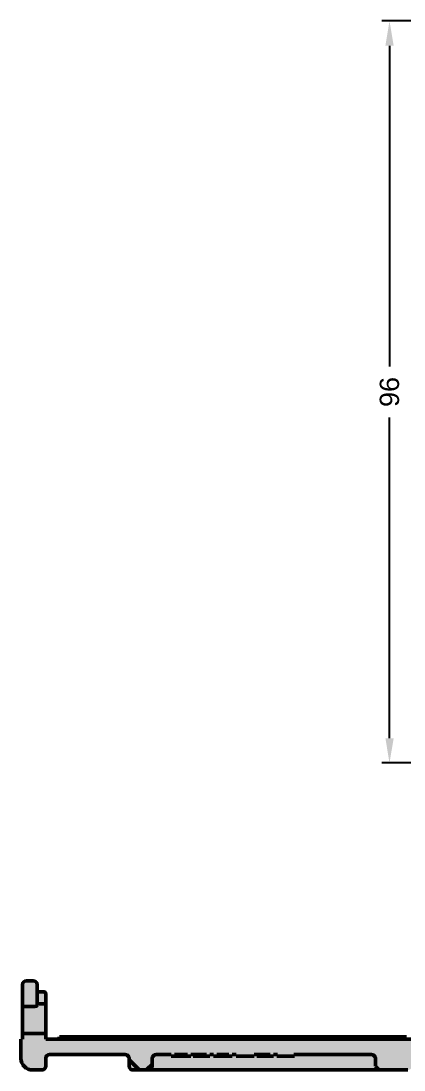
# Model space of a CAD drawing. Header units: millimetres. Extents: x -9 to 139, y -17 to 243.
# Drawn here: x -8.5 to 41.1, y -17.4 to 118.3 of the extents above; entities that cross this region are included whole.
import ezdxf

# ---------------------------------------------------------------- set-up
doc = ezdxf.new("R2010")
doc.units = ezdxf.units.MM
doc.header["$PDMODE"] = 1
doc.header["$PDSIZE"] = -0.001
for name, color, linetype, lineweight in [('S01_Bemaßung', 140, 'Continuous', 25), ('S13_Zubehör_Kontur', 32, 'Continuous', 50), ('S27_Grau_13', 151, 'Continuous', 25)]:
    doc.layers.add(name, color=color, linetype=linetype, lineweight=lineweight)
doc.styles.add('Arial', font='arial.ttf')
doc.dimstyles.new('1 zu 1', dxfattribs={"dimtxt": 2.5, "dimasz": 3.2, "dimexe": 1, "dimexo": 1, "dimgap": 1.5, "dimtad": 0, "dimdec": 1, "dimrnd": 0.5, "dimdsep": 46, "dimtxsty": 'Arial', "dimcen": 0, "dimclrd": 256, "dimclre": 256, "dimclrt": 256, "dimadec": 0, "dimazin": 0, "dimtfac": 1, "dimtdec": 1, "dimtofl": 0, "dimtmove": 0, "dimatfit": 1, "dimfxl": 1, "dimtolj": 1, "dimlwd": 25, "dimlwe": 25, "dimarcsym": 0})

# ---------------------------------------------------------------- blocks, each defined once
blk = doc.blocks.new('*D47')
at = {"layer": 'Defpoints', "color": 0, "transparency": 16777216}
for p in [(39.21, 118.3), (60.21, 118.3), (54.21, 22.3)]:
    blk.add_point(p, dxfattribs=at)
at = {"layer": 'S01_Bemaßung', "lineweight": 25, "transparency": 16777216}
for p, q in [((59.21, 118.3), (38.21, 118.3)), ((39.21, 115.1), (39.21, 73.58)), ((39.21, 25.5), (39.21, 67.01)), ((53.21, 22.3), (38.21, 22.3))]:
    blk.add_line(p, q, dxfattribs=at)
at = {"layer": 'S01_Bemaßung', "transparency": 16777216}
for points in [[(38.68, 115.1), (39.75, 115.1), (39.21, 118.3)], [(38.68, 25.5), (39.75, 25.5), (39.21, 22.3)]]:
    blk.add_solid(points, dxfattribs=at)
at = {"layer": 'S01_Bemaßung', "transparency": 16777216, "insert": (39.21, 70.3), "char_height": 2.5, "attachment_point": 5, "rotation": 90, "style": 'Arial'}
blk.add_mtext('\\A1;96', dxfattribs=at)
blk = doc.blocks.new('288319_s')
at = {"layer": 'S27_Grau_13'}
h = blk.add_hatch(color=256, dxfattribs=at)
h.dxf.hatch_style = 1
edge = h.paths.add_edge_path()
edge.add_arc((-0.8, -1.85), 0.5, 0, 90)
edge.add_line((-0.8, -1.35), (-1.7, -1.35))
edge.add_arc((-1.7, -1.85), 0.5, 90, 180)
edge.add_line((-2.2, -1.85), (-2.2, -4.57))
edge.add_ellipse((-1.7, -4.57), major_axis=(-0.5, 0), ratio=0.258819, start_angle=0, end_angle=90)
edge.add_line((-1.7, -4.69), (-0.8, -4.69))
edge.add_ellipse((-0.8, -4.57), major_axis=(0.5, 0), ratio=0.258819, start_angle=270, end_angle=360)
edge.add_line((-0.3, -4.57), (-0.3, -1.85))
edge = h.paths.add_edge_path()
edge.add_ellipse((0.6, -4.26), major_axis=(0.2, 0), ratio=0.258819, start_angle=270, end_angle=360, ccw=False)
edge.add_line((0.6, -4.32), (-0.1, -4.32))
edge.add_ellipse((-0.1, -4.37), major_axis=(-0.2, 0), ratio=0.258819, start_angle=270, end_angle=360)
edge.add_line((-0.3, -4.37), (-0.3, -4.58))
edge.add_ellipse((-0.8, -4.57), major_axis=(0.5, 0), ratio=0.258819, start_angle=270, end_angle=360, ccw=False)
edge.add_line((-0.8, -4.69), (-1.7, -4.69))
edge.add_ellipse((-1.7, -4.57), major_axis=(-0.5, 0), ratio=0.258819, start_angle=0, end_angle=90, ccw=False)
edge.add_line((-2.2, -4.58), (-2.2, -8.19))
edge.add_line((-2.2, -8.19), (0.8, -8.19))
edge.add_line((0.8, -8.19), (0.8, -4.28))
edge = h.paths.add_edge_path()
edge.add_spline(control_points=[(0.8, -3), (0.8, -3), (0.8, -2.99), (0.8, -2.97), (0.79, -2.95), (0.78, -2.91), (0.77, -2.9), (0.75, -2.86), (0.73, -2.85), (0.69, -2.82), (0.67, -2.81), (0.63, -2.8), (0.61, -2.8), (0.6, -2.8)], knot_values=[-0.087266, -0.087266, -0.087266, -0.087266, -0.080642, -0.080642, -0.063712, -0.063712, -0.049463, -0.049463, -0.034907, -0.034907, -0.017453, -0.017453, 0, 0, 0, 0], degree=3, periodic=0)
edge.add_line((0.6, -2.8), (-0.14, -2.8))
edge.add_spline(control_points=[(-0.3, -2.6), (-0.3, -2.6), (-0.3, -2.6), (-0.3, -2.63), (-0.3, -2.65), (-0.28, -2.68), (-0.27, -2.7), (-0.25, -2.74), (-0.23, -2.75), (-0.2, -2.77), (-0.18, -2.78), (-0.14, -2.8), (-0.12, -2.8), (-0.1, -2.8)], knot_values=[1.570796, 1.570796, 1.570796, 1.570796, 1.582152, 1.582152, 1.896311, 1.896311, 2.21047, 2.21047, 2.524629, 2.524629, 2.8342, 2.8342, 3.141593, 3.141593, 3.141593, 3.141593], degree=3, periodic=0)
edge.add_line((-0.3, -2.67), (-0.3, -4.35))
edge.add_ellipse((-0.1, -4.37), major_axis=(-0.2, 0), ratio=0.258819, start_angle=270, end_angle=360, ccw=False)
edge.add_line((-0.1, -4.32), (0.6, -4.32))
edge.add_ellipse((0.6, -4.26), major_axis=(0.2, 0), ratio=0.258819, start_angle=270, end_angle=360)
edge.add_line((0.8, -4.26), (0.8, -3))
h.paths.add_polyline_path([(49.31, -8.9), (0.8, -8.9), (0.8, -8.19), (-2.2, -8.19), (-2.2, -8.9), (-2.4, -8.9), (-2.4, -11.4, 0.414214), (-0.9, -12.9), (0.3, -12.9, 0.414214), (0.8, -12.4), (0.8, -11.4, -0.414214), (1.3, -10.9), (11.1, -10.9, -0.414214), (11.6, -11.4), (11.6, -11.6), (12.9, -12.9), (13.83, -12.9), (14.6, -12.13), (14.6, -11.4, -0.414214), (15.1, -10.9), (17.03, -10.9), (17.03, -11.1), (17.46, -11.1), (17.46, -10.9), (19.16, -10.9), (19.16, -11.1), (19.59, -11.1), (19.59, -10.9), (21.62, -10.9), (21.62, -11.1), (22.06, -11.1), (22.06, -10.9), (22.55, -10.9), (22.55, -11.1), (22.98, -11.1), (22.98, -10.9), (24.52, -10.9), (24.52, -11.1), (24.95, -11.1), (24.95, -10.9), (25.46, -10.9), (25.46, -11.1), (27.78, -11.1), (27.78, -10.9), (29.88, -10.9), (29.88, -11.1), (30.31, -11.1), (30.31, -10.9), (30.83, -10.9), (30.83, -11.1), (32.92, -11.1), (32.92, -10.9), (33, -10.9), (33, -11.1), (32.92, -11.1), (30.83, -11.1), (30.71, -11.1), (30.71, -10.9), (30.31, -10.9), (30.31, -11.1), (29.88, -11.1), (28.26, -11.1), (28.15, -11.1), (28.15, -10.9), (27.78, -10.9), (27.78, -11.1), (25.46, -11.1), (25.46, -10.9), (24.95, -10.9), (24.95, -11.1), (24.52, -11.1), (22.98, -11.1), (22.55, -11.1), (22.55, -10.9), (22.06, -10.9), (22.06, -11.1), (21.62, -11.1), (20.01, -11.1), (19.9, -11.1), (19.9, -10.9), (19.59, -10.9), (19.59, -11.1), (19.16, -11.1), (17.46, -11.1), (17.03, -11.1), (17.03, -10.9), (15.1, -10.9, 0.414214), (14.6, -11.4), (14.6, -12.4, -0.414214), (14.1, -12.9), (47.69, -12.9, 0.414214), (48.19, -12.4), (48.19, -11.8, -0.414214), (48.69, -11.3), (48.99, -11.3, -0.414214), (49.49, -11.8), (49.49, -12.4, 0.414214), (49.99, -12.9), (54.8, -12.9), (54.8, -10.9)])
h.paths.add_polyline_path([(11.6, -11.6), (11.6, -12.4, 0.414214), (12.1, -12.9), (12.9, -12.9)], flags=17)
h.paths.add_polyline_path([(14.6, -12.4), (14.6, -12.13), (13.83, -12.9), (14.1, -12.9, 0.414214)], flags=17)
h.paths.add_polyline_path([(19.16, -10.9), (17.46, -10.9), (17.46, -11.1), (19.16, -11.1)], flags=17)
h.paths.add_polyline_path([(21.62, -10.9), (20.01, -10.9), (20.01, -11.1), (21.62, -11.1)], flags=17)
h.paths.add_polyline_path([(20.01, -10.9), (19.9, -10.9), (19.9, -11.1), (20.01, -11.1)], flags=17)
h.paths.add_polyline_path([(24.52, -10.9), (22.98, -10.9), (22.98, -11.1), (24.52, -11.1)], flags=17)
h.paths.add_polyline_path([(29.88, -10.9), (28.26, -10.9), (28.26, -11.1), (29.88, -11.1)], flags=17)
h.paths.add_polyline_path([(28.26, -10.9), (28.15, -10.9), (28.15, -11.1), (28.26, -11.1)], flags=17)
h.paths.add_polyline_path([(30.83, -10.9), (30.71, -10.9), (30.71, -11.1), (30.83, -11.1)], flags=17)
h.paths.add_polyline_path([(33, -10.9), (32.92, -10.9), (32.92, -11.1), (33, -11.1)], flags=17)
h.paths.add_polyline_path([(25.05, -8.6), (2.6, -8.6), (2.51, -8.9), (25.05, -8.9)], flags=17)
h.paths.add_polyline_path([(47.51, -8.6), (25.05, -8.6), (25.05, -8.9), (47.59, -8.9)], flags=17)
at = {"layer": 'S13_Zubehör_Kontur'}
for p, q in [((-0.8, -1.35), (-1.7, -1.35)), ((-2.2, -4.57), (-2.2, -1.85)), ((-2.2, -8.19), (-2.2, -2.16)), ((-0.3, -4.57), (-0.3, -1.85)), ((0.6, -2.8), (-0.1, -2.8)), ((0.8, -3), (0.8, -8.19)), ((-1.7, -4.69), (-0.8, -4.69)), ((-0.1, -4.32), (0.6, -4.32)), ((-2.4, -11.4), (-2.4, -8.9)), ((-2.4, -8.9), (-2.2, -8.9)), ((-2.2, -8.9), (-2.2, -8.19)), ((-2.2, -8.19), (0.8, -8.19)), ((0.8, -8.19), (0.8, -8.9)), ((0.8, -8.9), (49.31, -8.9)), ((2.51, -8.9), (2.6, -8.6)), ((2.6, -8.6), (25.05, -8.6)), ((47.51, -8.6), (25.05, -8.6)), ((25.05, -8.6), (25.05, -8.9)), ((0.8, -11.4), (0.8, -12.4)), ((11.1, -10.9), (1.3, -10.9)), ((11.6, -11.4), (11.6, -12.4)), ((12.9, -12.9), (11.6, -11.6)), ((13.83, -12.9), (14.6, -12.13)), ((14.6, -12.4), (14.6, -11.4)), ((17.03, -10.9), (15.1, -10.9)), ((17.03, -11.1), (17.03, -10.9)), ((17.46, -11.1), (17.03, -11.1)), ((19.16, -10.9), (17.46, -10.9)), ((17.46, -10.9), (17.46, -11.1)), ((19.16, -11.1), (17.46, -11.1)), ((19.16, -11.1), (19.16, -10.9)), ((19.59, -11.1), (19.16, -11.1)), ((21.62, -10.9), (19.59, -10.9)), ((19.59, -10.9), (19.59, -11.1)), ((19.9, -11.1), (19.9, -10.9)), ((20.01, -11.1), (19.9, -11.1)), ((20.01, -11.1), (20.01, -10.9)), ((21.62, -11.1), (20.01, -11.1)), ((21.62, -11.1), (21.62, -10.9)), ((22.06, -11.1), (21.62, -11.1)), ((22.55, -10.9), (22.06, -10.9)), ((22.06, -10.9), (22.06, -11.1)), ((22.55, -11.1), (22.55, -10.9)), ((22.98, -11.1), (22.55, -11.1)), ((24.52, -10.9), (22.98, -10.9)), ((22.98, -10.9), (22.98, -11.1)), ((24.52, -11.1), (22.98, -11.1)), ((24.52, -11.1), (24.52, -10.9)), ((24.95, -11.1), (24.52, -11.1)), ((25.46, -10.9), (24.95, -10.9)), ((24.95, -10.9), (24.95, -11.1)), ((25.46, -11.1), (25.46, -10.9)), ((27.78, -11.1), (25.46, -11.1)), ((29.88, -10.9), (27.78, -10.9)), ((27.78, -10.9), (27.78, -11.1)), ((28.15, -10.9), (28.15, -11.1)), ((28.15, -11.1), (28.26, -11.1)), ((28.26, -11.1), (28.26, -10.9)), ((28.26, -11.1), (29.88, -11.1)), ((29.88, -11.1), (29.88, -10.9)), ((30.31, -11.1), (29.88, -11.1)), ((30.83, -10.9), (30.31, -10.9)), ((30.31, -10.9), (30.31, -11.1)), ((30.71, -11.1), (30.71, -10.9)), ((30.83, -11.1), (30.71, -11.1)), ((30.83, -11.1), (30.83, -10.9)), ((32.92, -11.1), (30.83, -11.1)), ((42.99, -10.9), (32.92, -10.9)), ((32.92, -10.9), (32.92, -11.1)), ((32.92, -11.1), (33, -11.1)), ((33, -11.1), (33, -10.9)), ((43.49, -12.4), (43.49, -11.4)), ((0.3, -12.9), (-0.9, -12.9)), ((12.1, -12.9), (47.69, -12.9)), ((43.93, -12.88), (43.51, -12.46))]:
    blk.add_line(p, q, dxfattribs=at)
at = {"layer": 'S13_Zubehör_Kontur', "extrusion": (0, 0, -1)}
for centre, start, end in [((1.7, -1.85), 0, 90), ((0.8, -1.85), 90, 180), ((-1.3, -11.4), 0, 90), ((-11.1, -11.4), 90, 180), ((-15.1, -11.4), 0, 90), ((-42.99, -11.4), 90, 180)]:
    blk.add_arc(centre, 0.5, start, end, dxfattribs=at)
at = {"layer": 'S13_Zubehör_Kontur'}
for centre, radius, start, end in [((-0.9, -11.4), 1.5, 180, 270), ((0.3, -12.4), 0.5, 270, 0), ((12.1, -12.4), 0.5, 180, 270), ((14.1, -12.4), 0.5, 270, 0)]:
    blk.add_arc(centre, radius, start, end, dxfattribs=at)
for centre, major_axis, start_param, end_param in [((-1.7, -4.57), (-0.5, 0), 0, 1.570796), ((-0.8, -4.57), (0.5, 0), 4.712389, 6.283185), ((0.6, -4.26), (0.2, 0), 4.712389, 6.283185)]:
    blk.add_ellipse(centre, major_axis=major_axis, ratio=0.258819, start_param=start_param, end_param=end_param, dxfattribs=at)
at = {"layer": 'S13_Zubehör_Kontur', "extrusion": (0, 0, -1)}
blk.add_ellipse((-0.1, -4.37), major_axis=(-0.2, 0), ratio=0.258819, start_param=0, end_param=1.570796, dxfattribs=at)
at = {"layer": 'S13_Zubehör_Kontur'}
for points, knots in [([(-0.1, -2.8), (-0.12, -2.8), (-0.14, -2.8), (-0.18, -2.78), (-0.2, -2.77), (-0.23, -2.75), (-0.25, -2.74), (-0.27, -2.7), (-0.28, -2.68), (-0.3, -2.65), (-0.3, -2.63), (-0.3, -2.6), (-0.3, -2.6), (-0.3, -2.6)], [1.570796, 1.570796, 1.570796, 1.570796, 1.878189, 1.878189, 2.18776, 2.18776, 2.501919, 2.501919, 2.816078, 2.816078, 3.130237, 3.130237, 3.141593, 3.141593, 3.141593, 3.141593]), ([(0.6, -2.8), (0.61, -2.8), (0.63, -2.8), (0.67, -2.81), (0.69, -2.82), (0.73, -2.85), (0.75, -2.86), (0.77, -2.9), (0.78, -2.91), (0.79, -2.95), (0.8, -2.97), (0.8, -2.99), (0.8, -3), (0.8, -3)], [-0.08726646, -0.08726646, -0.08726646, -0.08726646, -0.06981317, -0.06981317, -0.05235988, -0.05235988, -0.03780325, -0.03780325, -0.02355404, -0.02355404, -0.00662412, -0.00662412, 0, 0, 0, 0])]:
    blk.add_open_spline(points, degree=3, knots=knots, dxfattribs=at)

msp = doc.modelspace()

# ---------------------------------------------------------------- block references
msp.add_blockref('288319_s', (-6.11, -4.52))

# ---------------------------------------------------------------- dimensions: what is measured, and where the dimension line sits
at = {"layer": 'S01_Bemaßung'}
dim = msp.add_linear_dim(base=(39.21, 118.3), p1=(54.21, 22.3), p2=(60.21, 118.3), angle=90, dimstyle='1 zu 1', dxfattribs=at)
dim.commit()
dim.dimension.update_dxf_attribs({"geometry": '*D47', "text_midpoint": (39.21, 70.3)})

doc.saveas('drawing.dxf')
